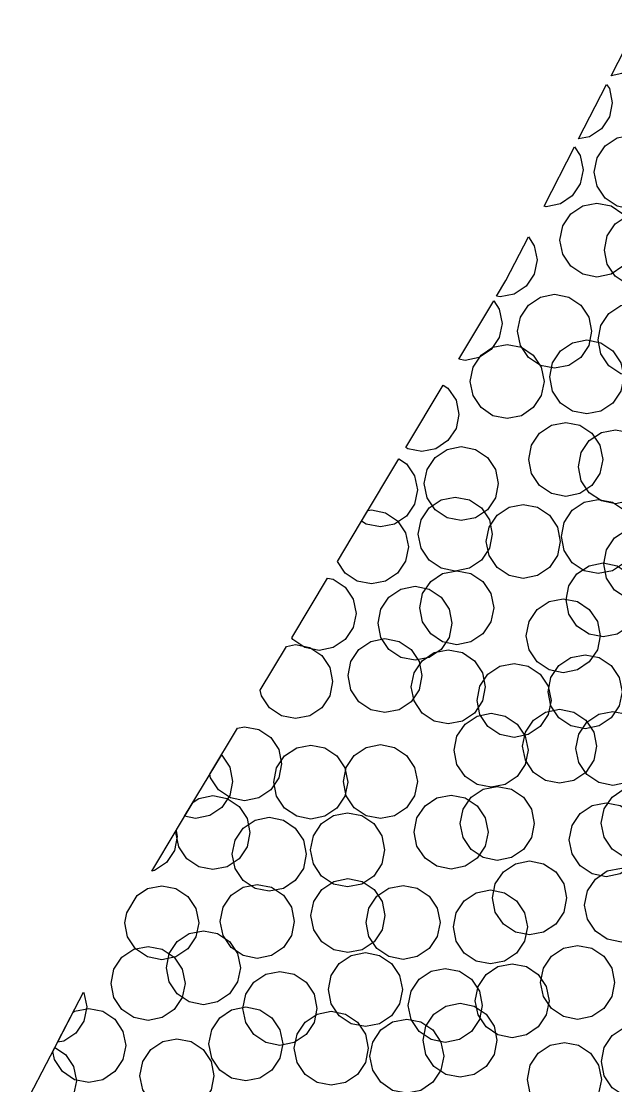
# Model space of a CAD drawing. Header units: millimetres. Extents: x -64 to 65, y -33 to 54.
# Drawn here: x -54.76 to -45.12, y -2.19 to 15.07 of the extents above; entities that cross this region are included whole.
import ezdxf

# ---------------------------------------------------------------- set-up
doc = ezdxf.new("R2010")
doc.units = ezdxf.units.MM

msp = doc.modelspace()

# ---------------------------------------------------------------- linework, layer by layer
for points in [[(-44.74, 15.067), (-44.697, 15.002), (-44.651, 14.772), (-44.697, 14.543), (-44.827, 14.348), (-45.022, 14.218), (-45.194, 14.184), (-44.74, 15.067)], [(-45.267, 14.043), (-45.223, 13.977), (-45.177, 13.747), (-45.223, 13.518), (-45.353, 13.323), (-45.547, 13.193), (-45.721, 13.159), (-45.267, 14.043)], [(-44.314, 12.391), (-44.444, 12.196), (-44.638, 12.066), (-44.868, 12.021), (-45.098, 12.066), (-45.292, 12.196), (-45.422, 12.391), (-45.468, 12.621), (-45.422, 12.85), (-45.292, 13.045), (-45.098, 13.175), (-44.868, 13.221), (-44.638, 13.175), (-44.444, 13.045), (-44.314, 12.85), (-44.268, 12.621), (-44.314, 12.391)], [(-45.787, 13.029), (-45.694, 12.889), (-45.648, 12.66), (-45.694, 12.43), (-45.824, 12.235), (-46.018, 12.105), (-46.248, 12.06), (-46.282, 12.067), (-45.787, 13.029)], [(-44.872, 11.29), (-45.002, 11.095), (-45.196, 10.965), (-45.426, 10.919), (-45.656, 10.965), (-45.85, 11.095), (-45.98, 11.29), (-46.026, 11.519), (-45.98, 11.749), (-45.85, 11.944), (-45.656, 12.074), (-45.426, 12.119), (-45.196, 12.074), (-45.002, 11.944), (-44.872, 11.749), (-44.826, 11.519), (-44.872, 11.29)], [(-44.15, 11.128), (-44.28, 10.933), (-44.474, 10.803), (-44.704, 10.757), (-44.934, 10.803), (-45.128, 10.933), (-45.258, 11.128), (-45.304, 11.357), (-45.258, 11.587), (-45.128, 11.782), (-44.934, 11.912), (-44.704, 11.957), (-44.474, 11.912), (-44.28, 11.782), (-44.15, 11.587), (-44.104, 11.357), (-44.15, 11.128)], [(-46.901, 10.863), (-46.537, 11.571), (-46.441, 11.426), (-46.395, 11.197), (-46.441, 10.967), (-46.571, 10.772), (-46.765, 10.642), (-46.995, 10.597), (-47.054, 10.608), (-46.901, 10.863)], [(-47.099, 10.532), (-47.009, 10.397), (-46.963, 10.167), (-47.009, 9.937), (-47.139, 9.743), (-47.333, 9.613), (-47.563, 9.567), (-47.666, 9.588), (-47.099, 10.532)], [(-45.556, 9.81), (-45.687, 9.616), (-45.881, 9.486), (-46.111, 9.44), (-46.34, 9.486), (-46.535, 9.616), (-46.665, 9.81), (-46.711, 10.04), (-46.665, 10.27), (-46.535, 10.464), (-46.34, 10.594), (-46.111, 10.64), (-45.881, 10.594), (-45.687, 10.464), (-45.556, 10.27), (-45.511, 10.04), (-45.556, 9.81)], [(-44.252, 9.672), (-44.382, 9.478), (-44.576, 9.348), (-44.806, 9.302), (-45.036, 9.348), (-45.23, 9.478), (-45.36, 9.672), (-45.406, 9.902), (-45.36, 10.131), (-45.23, 10.326), (-45.036, 10.456), (-44.806, 10.502), (-44.576, 10.456), (-44.382, 10.326), (-44.252, 10.131), (-44.206, 9.902), (-44.252, 9.672)], [(-45.036, 9.07), (-45.166, 8.875), (-45.36, 8.745), (-45.59, 8.7), (-45.819, 8.745), (-46.014, 8.875), (-46.144, 9.07), (-46.19, 9.3), (-46.144, 9.529), (-46.014, 9.724), (-45.819, 9.854), (-45.59, 9.9), (-45.36, 9.854), (-45.166, 9.724), (-45.036, 9.529), (-44.99, 9.3), (-45.036, 9.07)], [(-46.327, 8.996), (-46.457, 8.801), (-46.651, 8.671), (-46.881, 8.626), (-47.111, 8.671), (-47.305, 8.801), (-47.435, 8.996), (-47.481, 9.226), (-47.435, 9.455), (-47.305, 9.65), (-47.111, 9.78), (-46.881, 9.826), (-46.651, 9.78), (-46.457, 9.65), (-46.327, 9.455), (-46.281, 9.226), (-46.327, 8.996)], [(-47.919, 9.166), (-47.841, 9.115), (-47.711, 8.92), (-47.666, 8.69), (-47.711, 8.461), (-47.841, 8.266), (-48.036, 8.136), (-48.266, 8.09), (-48.495, 8.136), (-48.525, 8.156), (-47.919, 9.166)], [(-45.377, 7.732), (-45.507, 7.538), (-45.701, 7.407), (-45.931, 7.362), (-46.161, 7.407), (-46.355, 7.538), (-46.485, 7.732), (-46.531, 7.962), (-46.485, 8.191), (-46.355, 8.386), (-46.161, 8.516), (-45.931, 8.562), (-45.701, 8.516), (-45.507, 8.386), (-45.377, 8.191), (-45.331, 7.962), (-45.377, 7.732)], [(-44.569, 7.614), (-44.7, 7.419), (-44.894, 7.289), (-45.124, 7.243), (-45.353, 7.289), (-45.548, 7.419), (-45.678, 7.614), (-45.724, 7.843), (-45.678, 8.073), (-45.548, 8.268), (-45.353, 8.398), (-45.124, 8.443), (-44.894, 8.398), (-44.7, 8.268), (-44.569, 8.073), (-44.524, 7.843), (-44.569, 7.614)], [(-47.072, 7.34), (-47.202, 7.145), (-47.396, 7.015), (-47.626, 6.97), (-47.856, 7.015), (-48.05, 7.145), (-48.18, 7.34), (-48.226, 7.57), (-48.18, 7.799), (-48.05, 7.994), (-47.856, 8.124), (-47.626, 8.17), (-47.396, 8.124), (-47.202, 7.994), (-47.072, 7.799), (-47.026, 7.57), (-47.072, 7.34)], [(-48.636, 7.972), (-48.513, 7.89), (-48.383, 7.695), (-48.337, 7.466), (-48.383, 7.236), (-48.513, 7.041), (-48.707, 6.911), (-48.937, 6.866), (-49.166, 6.911), (-49.242, 6.962), (-48.636, 7.972)], [(-47.17, 6.521), (-47.3, 6.326), (-47.494, 6.196), (-47.724, 6.151), (-47.953, 6.196), (-48.148, 6.326), (-48.278, 6.521), (-48.324, 6.751), (-48.278, 6.98), (-48.148, 7.175), (-47.953, 7.305), (-47.724, 7.351), (-47.494, 7.305), (-47.3, 7.175), (-47.17, 6.98), (-47.124, 6.751), (-47.17, 6.521)], [(-44.847, 6.482), (-44.977, 6.287), (-45.172, 6.157), (-45.402, 6.112), (-45.631, 6.157), (-45.826, 6.287), (-45.956, 6.482), (-46.002, 6.712), (-45.956, 6.941), (-45.826, 7.136), (-45.631, 7.266), (-45.402, 7.312), (-45.172, 7.266), (-44.977, 7.136), (-44.847, 6.941), (-44.802, 6.712), (-44.847, 6.482)], [(-49.14, 7.131), (-49.084, 7.142), (-48.854, 7.096), (-48.66, 6.966), (-48.53, 6.771), (-48.484, 6.542), (-48.53, 6.312), (-48.66, 6.117), (-48.854, 5.987), (-49.084, 5.942), (-49.314, 5.987), (-49.508, 6.117), (-49.635, 6.307), (-49.14, 7.131)], [(-46.065, 6.402), (-46.195, 6.207), (-46.39, 6.077), (-46.619, 6.032), (-46.849, 6.077), (-47.044, 6.207), (-47.174, 6.402), (-47.219, 6.632), (-47.174, 6.861), (-47.044, 7.056), (-46.849, 7.186), (-46.619, 7.232), (-46.39, 7.186), (-46.195, 7.056), (-46.065, 6.861), (-46.019, 6.632), (-46.065, 6.402)], [(-44.158, 6.037), (-44.288, 5.842), (-44.483, 5.712), (-44.713, 5.667), (-44.942, 5.712), (-45.137, 5.842), (-45.267, 6.037), (-45.313, 6.267), (-45.267, 6.496), (-45.137, 6.691), (-44.942, 6.821), (-44.713, 6.867), (-44.483, 6.821), (-44.288, 6.691), (-44.158, 6.496), (-44.113, 6.267), (-44.158, 6.037)], [(-44.769, 5.454), (-44.899, 5.26), (-45.094, 5.13), (-45.324, 5.084), (-45.553, 5.13), (-45.748, 5.26), (-45.878, 5.454), (-45.924, 5.684), (-45.878, 5.914), (-45.748, 6.108), (-45.553, 6.238), (-45.324, 6.284), (-45.094, 6.238), (-44.899, 6.108), (-44.769, 5.914), (-44.724, 5.684), (-44.769, 5.454)], [(-47.144, 5.327), (-47.274, 5.132), (-47.468, 5.002), (-47.698, 4.957), (-47.928, 5.002), (-48.122, 5.132), (-48.252, 5.327), (-48.298, 5.557), (-48.252, 5.786), (-48.122, 5.981), (-47.928, 6.111), (-47.698, 6.157), (-47.468, 6.111), (-47.274, 5.981), (-47.144, 5.786), (-47.098, 5.557), (-47.144, 5.327)], [(-49.797, 6.037), (-49.703, 6.018), (-49.508, 5.888), (-49.378, 5.693), (-49.332, 5.464), (-49.378, 5.234), (-49.508, 5.039), (-49.703, 4.909), (-49.932, 4.864), (-50.162, 4.909), (-50.357, 5.039), (-50.377, 5.07), (-49.797, 6.037)], [(-47.822, 5.075), (-47.952, 4.88), (-48.146, 4.75), (-48.376, 4.704), (-48.606, 4.75), (-48.8, 4.88), (-48.93, 5.075), (-48.976, 5.304), (-48.93, 5.534), (-48.8, 5.729), (-48.606, 5.859), (-48.376, 5.904), (-48.146, 5.859), (-47.952, 5.729), (-47.822, 5.534), (-47.776, 5.304), (-47.822, 5.075)], [(-45.418, 4.874), (-45.548, 4.679), (-45.742, 4.549), (-45.972, 4.503), (-46.202, 4.549), (-46.396, 4.679), (-46.526, 4.874), (-46.572, 5.103), (-46.526, 5.333), (-46.396, 5.527), (-46.202, 5.658), (-45.972, 5.703), (-45.742, 5.658), (-45.548, 5.527), (-45.418, 5.333), (-45.372, 5.103), (-45.418, 4.874)], [(-48.309, 4.226), (-48.439, 4.031), (-48.634, 3.901), (-48.863, 3.855), (-49.093, 3.901), (-49.287, 4.031), (-49.418, 4.226), (-49.463, 4.455), (-49.418, 4.685), (-49.287, 4.88), (-49.093, 5.01), (-48.863, 5.055), (-48.634, 5.01), (-48.439, 4.88), (-48.309, 4.685), (-48.263, 4.455), (-48.309, 4.226)], [(-50.462, 4.928), (-50.315, 4.958), (-50.085, 4.912), (-49.89, 4.782), (-49.76, 4.587), (-49.715, 4.358), (-49.76, 4.128), (-49.89, 3.933), (-50.085, 3.803), (-50.315, 3.758), (-50.544, 3.803), (-50.739, 3.933), (-50.869, 4.128), (-50.887, 4.219), (-50.462, 4.928)], [(-47.283, 4.044), (-47.413, 3.849), (-47.608, 3.719), (-47.838, 3.673), (-48.067, 3.719), (-48.262, 3.849), (-48.392, 4.044), (-48.438, 4.273), (-48.392, 4.503), (-48.262, 4.698), (-48.067, 4.828), (-47.838, 4.873), (-47.608, 4.828), (-47.413, 4.698), (-47.283, 4.503), (-47.238, 4.273), (-47.283, 4.044)], [(-45.063, 3.965), (-45.193, 3.77), (-45.388, 3.64), (-45.617, 3.594), (-45.847, 3.64), (-46.042, 3.77), (-46.172, 3.965), (-46.217, 4.194), (-46.172, 4.424), (-46.042, 4.618), (-45.847, 4.749), (-45.617, 4.794), (-45.388, 4.749), (-45.193, 4.618), (-45.063, 4.424), (-45.017, 4.194), (-45.063, 3.965)], [(-46.215, 3.824), (-46.345, 3.629), (-46.54, 3.499), (-46.769, 3.454), (-46.999, 3.499), (-47.194, 3.629), (-47.324, 3.824), (-47.369, 4.054), (-47.324, 4.283), (-47.194, 4.478), (-46.999, 4.608), (-46.769, 4.654), (-46.54, 4.608), (-46.345, 4.478), (-46.215, 4.283), (-46.169, 4.054), (-46.215, 3.824)], [(-46.587, 3.016), (-46.717, 2.821), (-46.911, 2.691), (-47.141, 2.645), (-47.37, 2.691), (-47.565, 2.821), (-47.695, 3.016), (-47.741, 3.245), (-47.695, 3.475), (-47.565, 3.67), (-47.37, 3.8), (-47.141, 3.845), (-46.911, 3.8), (-46.717, 3.67), (-46.587, 3.475), (-46.541, 3.245), (-46.587, 3.016)], [(-45.476, 3.082), (-45.606, 2.887), (-45.8, 2.757), (-46.03, 2.711), (-46.26, 2.757), (-46.454, 2.887), (-46.584, 3.082), (-46.63, 3.311), (-46.584, 3.541), (-46.454, 3.735), (-46.26, 3.865), (-46.03, 3.911), (-45.8, 3.865), (-45.606, 3.735), (-45.476, 3.541), (-45.43, 3.311), (-45.476, 3.082)], [(-44.61, 3.046), (-44.74, 2.851), (-44.935, 2.721), (-45.165, 2.676), (-45.394, 2.721), (-45.589, 2.851), (-45.719, 3.046), (-45.765, 3.276), (-45.719, 3.505), (-45.589, 3.7), (-45.394, 3.83), (-45.165, 3.876), (-44.935, 3.83), (-44.74, 3.7), (-44.61, 3.505), (-44.565, 3.276), (-44.61, 3.046)], [(-51.257, 3.603), (-51.14, 3.626), (-50.91, 3.58), (-50.716, 3.45), (-50.586, 3.256), (-50.54, 3.026), (-50.586, 2.797), (-50.716, 2.602), (-50.91, 2.472), (-51.14, 2.426), (-51.37, 2.472), (-51.564, 2.602), (-51.694, 2.797), (-51.706, 2.855), (-51.257, 3.603)], [(-49.512, 2.499), (-49.642, 2.304), (-49.837, 2.174), (-50.066, 2.128), (-50.296, 2.174), (-50.491, 2.304), (-50.621, 2.499), (-50.666, 2.728), (-50.621, 2.958), (-50.491, 3.153), (-50.296, 3.283), (-50.066, 3.328), (-49.837, 3.283), (-49.642, 3.153), (-49.512, 2.958), (-49.466, 2.728), (-49.512, 2.499)], [(-48.382, 2.507), (-48.512, 2.312), (-48.707, 2.182), (-48.937, 2.136), (-49.166, 2.182), (-49.361, 2.312), (-49.491, 2.507), (-49.537, 2.736), (-49.491, 2.966), (-49.361, 3.161), (-49.166, 3.291), (-48.937, 3.336), (-48.707, 3.291), (-48.512, 3.161), (-48.382, 2.966), (-48.337, 2.736), (-48.382, 2.507)], [(-51.518, 3.168), (-51.512, 3.163), (-51.382, 2.969), (-51.336, 2.739), (-51.382, 2.51), (-51.512, 2.315), (-51.707, 2.185), (-51.936, 2.139), (-52.114, 2.175), (-51.518, 3.168)], [(-46.487, 1.828), (-46.617, 1.634), (-46.812, 1.504), (-47.042, 1.458), (-47.271, 1.504), (-47.466, 1.634), (-47.596, 1.828), (-47.642, 2.058), (-47.596, 2.288), (-47.466, 2.482), (-47.271, 2.612), (-47.042, 2.658), (-46.812, 2.612), (-46.617, 2.482), (-46.487, 2.288), (-46.442, 2.058), (-46.487, 1.828)], [(-44.2, 1.834), (-44.33, 1.639), (-44.525, 1.509), (-44.754, 1.463), (-44.984, 1.509), (-45.178, 1.639), (-45.308, 1.834), (-45.354, 2.063), (-45.308, 2.293), (-45.178, 2.487), (-44.984, 2.617), (-44.754, 2.663), (-44.525, 2.617), (-44.33, 2.487), (-44.2, 2.293), (-44.154, 2.063), (-44.2, 1.834)], [(-51.978, 2.402), (-51.884, 2.464), (-51.654, 2.51), (-51.425, 2.464), (-51.23, 2.334), (-51.1, 2.14), (-51.054, 1.91), (-51.1, 1.68), (-51.23, 1.486), (-51.425, 1.356), (-51.654, 1.31), (-51.884, 1.356), (-52.079, 1.486), (-52.209, 1.68), (-52.254, 1.91), (-52.245, 1.956), (-51.978, 2.402)], [(-47.236, 1.689), (-47.366, 1.494), (-47.56, 1.364), (-47.79, 1.318), (-48.02, 1.364), (-48.214, 1.494), (-48.344, 1.689), (-48.39, 1.918), (-48.344, 2.148), (-48.214, 2.343), (-48.02, 2.473), (-47.79, 2.518), (-47.56, 2.473), (-47.366, 2.343), (-47.236, 2.148), (-47.19, 1.918), (-47.236, 1.689)], [(-44.72, 1.564), (-44.85, 1.37), (-45.045, 1.24), (-45.275, 1.194), (-45.504, 1.24), (-45.699, 1.37), (-45.829, 1.564), (-45.875, 1.794), (-45.829, 2.024), (-45.699, 2.218), (-45.504, 2.348), (-45.275, 2.394), (-45.045, 2.348), (-44.85, 2.218), (-44.72, 2.024), (-44.675, 1.794), (-44.72, 1.564)], [(-50.187, 1.329), (-50.318, 1.135), (-50.512, 1.005), (-50.742, 0.959), (-50.971, 1.005), (-51.166, 1.135), (-51.296, 1.329), (-51.342, 1.559), (-51.296, 1.789), (-51.166, 1.983), (-50.971, 2.113), (-50.742, 2.159), (-50.512, 2.113), (-50.318, 1.983), (-50.187, 1.789), (-50.142, 1.559), (-50.187, 1.329)], [(-48.916, 1.401), (-49.046, 1.206), (-49.241, 1.076), (-49.47, 1.03), (-49.7, 1.076), (-49.894, 1.206), (-50.025, 1.401), (-50.07, 1.63), (-50.025, 1.86), (-49.894, 2.055), (-49.7, 2.185), (-49.47, 2.23), (-49.241, 2.185), (-49.046, 2.055), (-48.916, 1.86), (-48.87, 1.63), (-48.916, 1.401)], [(-52.253, 1.943), (-52.234, 1.847), (-52.28, 1.618), (-52.41, 1.423), (-52.605, 1.293), (-52.648, 1.284), (-52.253, 1.943)], [(-45.964, 0.62), (-46.094, 0.426), (-46.289, 0.295), (-46.518, 0.25), (-46.748, 0.295), (-46.943, 0.426), (-47.073, 0.62), (-47.118, 0.85), (-47.073, 1.079), (-46.943, 1.274), (-46.748, 1.404), (-46.518, 1.45), (-46.289, 1.404), (-46.094, 1.274), (-45.964, 1.079), (-45.918, 0.85), (-45.964, 0.62)], [(-44.472, 0.504), (-44.602, 0.309), (-44.796, 0.179), (-45.026, 0.133), (-45.256, 0.179), (-45.45, 0.309), (-45.58, 0.504), (-45.626, 0.733), (-45.58, 0.963), (-45.45, 1.157), (-45.256, 1.288), (-45.026, 1.333), (-44.796, 1.288), (-44.602, 1.157), (-44.472, 0.963), (-44.426, 0.733), (-44.472, 0.504)], [(-52.886, 0.889), (-52.715, 1.003), (-52.485, 1.048), (-52.256, 1.003), (-52.061, 0.873), (-51.931, 0.678), (-51.885, 0.448), (-51.931, 0.219), (-52.061, 0.024), (-52.256, -0.106), (-52.485, -0.152), (-52.715, -0.106), (-52.909, 0.024), (-53.039, 0.219), (-53.085, 0.448), (-53.053, 0.609), (-52.886, 0.889)], [(-50.382, 0.239), (-50.512, 0.045), (-50.707, -0.085), (-50.936, -0.131), (-51.166, -0.085), (-51.36, 0.045), (-51.49, 0.239), (-51.536, 0.469), (-51.49, 0.698), (-51.36, 0.893), (-51.166, 1.023), (-50.936, 1.069), (-50.707, 1.023), (-50.512, 0.893), (-50.382, 0.698), (-50.336, 0.469), (-50.382, 0.239)], [(-48.911, 0.334), (-49.041, 0.14), (-49.236, 0.01), (-49.466, -0.036), (-49.695, 0.01), (-49.89, 0.14), (-50.02, 0.334), (-50.066, 0.564), (-50.02, 0.793), (-49.89, 0.988), (-49.695, 1.118), (-49.466, 1.164), (-49.236, 1.118), (-49.041, 0.988), (-48.911, 0.793), (-48.866, 0.564), (-48.911, 0.334)], [(-48.015, 0.224), (-48.145, 0.029), (-48.34, -0.101), (-48.57, -0.147), (-48.799, -0.101), (-48.994, 0.029), (-49.124, 0.224), (-49.17, 0.453), (-49.124, 0.683), (-48.994, 0.878), (-48.799, 1.008), (-48.57, 1.053), (-48.34, 1.008), (-48.145, 0.878), (-48.015, 0.683), (-47.97, 0.453), (-48.015, 0.224)], [(-46.598, 0.151), (-46.728, -0.044), (-46.923, -0.174), (-47.153, -0.22), (-47.382, -0.174), (-47.577, -0.044), (-47.707, 0.151), (-47.753, 0.38), (-47.707, 0.61), (-47.577, 0.804), (-47.382, 0.934), (-47.153, 0.98), (-46.923, 0.934), (-46.728, 0.804), (-46.598, 0.61), (-46.553, 0.38), (-46.598, 0.151)], [(-51.254, -0.512), (-51.384, -0.706), (-51.579, -0.836), (-51.809, -0.882), (-52.038, -0.836), (-52.233, -0.706), (-52.363, -0.512), (-52.409, -0.282), (-52.363, -0.052), (-52.233, 0.142), (-52.038, 0.272), (-51.809, 0.318), (-51.579, 0.272), (-51.384, 0.142), (-51.254, -0.052), (-51.209, -0.282), (-51.254, -0.512)], [(-52.152, -0.765), (-52.282, -0.96), (-52.477, -1.09), (-52.707, -1.136), (-52.936, -1.09), (-53.131, -0.96), (-53.261, -0.765), (-53.307, -0.536), (-53.261, -0.306), (-53.131, -0.111), (-52.936, 0.019), (-52.707, 0.064), (-52.477, 0.019), (-52.282, -0.111), (-52.152, -0.306), (-52.107, -0.536), (-52.152, -0.765)], [(-45.185, -0.75), (-45.315, -0.944), (-45.51, -1.074), (-45.74, -1.12), (-45.969, -1.074), (-46.164, -0.944), (-46.294, -0.75), (-46.34, -0.52), (-46.294, -0.291), (-46.164, -0.096), (-45.969, 0.034), (-45.74, 0.08), (-45.51, 0.034), (-45.315, -0.096), (-45.185, -0.291), (-45.14, -0.52), (-45.185, -0.75)], [(-48.626, -0.865), (-48.757, -1.059), (-48.951, -1.189), (-49.181, -1.235), (-49.41, -1.189), (-49.605, -1.059), (-49.735, -0.865), (-49.781, -0.635), (-49.735, -0.405), (-49.605, -0.211), (-49.41, -0.081), (-49.181, -0.035), (-48.951, -0.081), (-48.757, -0.211), (-48.626, -0.405), (-48.581, -0.635), (-48.626, -0.865)], [(-50.014, -1.169), (-50.144, -1.364), (-50.339, -1.494), (-50.568, -1.54), (-50.798, -1.494), (-50.993, -1.364), (-51.123, -1.169), (-51.168, -0.94), (-51.123, -0.71), (-50.993, -0.515), (-50.798, -0.385), (-50.568, -0.34), (-50.339, -0.385), (-50.144, -0.515), (-50.014, -0.71), (-49.968, -0.94), (-50.014, -1.169)], [(-47.331, -1.122), (-47.461, -1.317), (-47.655, -1.447), (-47.885, -1.493), (-48.115, -1.447), (-48.309, -1.317), (-48.439, -1.122), (-48.485, -0.893), (-48.439, -0.663), (-48.309, -0.469), (-48.115, -0.339), (-47.885, -0.293), (-47.655, -0.339), (-47.461, -0.469), (-47.331, -0.663), (-47.285, -0.893), (-47.331, -1.122)], [(-46.246, -1.045), (-46.376, -1.24), (-46.57, -1.37), (-46.8, -1.416), (-47.03, -1.37), (-47.224, -1.24), (-47.354, -1.045), (-47.4, -0.816), (-47.354, -0.586), (-47.224, -0.391), (-47.03, -0.261), (-46.8, -0.216), (-46.57, -0.261), (-46.376, -0.391), (-46.246, -0.586), (-46.2, -0.816), (-46.246, -1.045)], [(-53.752, -0.68), (-53.748, -0.687), (-53.702, -0.916), (-53.748, -1.146), (-53.878, -1.34), (-54.072, -1.47), (-54.174, -1.491), (-53.752, -0.68)], [(-47.092, -1.687), (-47.222, -1.882), (-47.416, -2.012), (-47.646, -2.057), (-47.876, -2.012), (-48.07, -1.882), (-48.2, -1.687), (-48.246, -1.457), (-48.2, -1.228), (-48.07, -1.033), (-47.876, -0.903), (-47.646, -0.857), (-47.416, -0.903), (-47.222, -1.033), (-47.092, -1.228), (-47.046, -1.457), (-47.092, -1.687)], [(-53.92, -1.001), (-53.9, -0.988), (-53.67, -0.943), (-53.441, -0.988), (-53.246, -1.118), (-53.116, -1.313), (-53.07, -1.543), (-53.116, -1.772), (-53.246, -1.967), (-53.441, -2.097), (-53.67, -2.143), (-53.9, -2.097), (-54.094, -1.967), (-54.224, -1.772), (-54.251, -1.639), (-53.92, -1.001)], [(-50.567, -1.747), (-50.697, -1.942), (-50.891, -2.072), (-51.121, -2.118), (-51.351, -2.072), (-51.545, -1.942), (-51.675, -1.747), (-51.721, -1.518), (-51.675, -1.288), (-51.545, -1.093), (-51.351, -0.963), (-51.121, -0.918), (-50.891, -0.963), (-50.697, -1.093), (-50.567, -1.288), (-50.521, -1.518), (-50.567, -1.747)], [(-49.18, -1.817), (-49.31, -2.012), (-49.504, -2.142), (-49.734, -2.187), (-49.963, -2.142), (-50.158, -2.012), (-50.288, -1.817), (-50.334, -1.587), (-50.288, -1.358), (-50.158, -1.163), (-49.963, -1.033), (-49.734, -0.987), (-49.504, -1.033), (-49.31, -1.163), (-49.18, -1.358), (-49.134, -1.587), (-49.18, -1.817)], [(-47.955, -1.945), (-48.085, -2.14), (-48.279, -2.27), (-48.509, -2.315), (-48.739, -2.27), (-48.933, -2.14), (-49.063, -1.945), (-49.109, -1.715), (-49.063, -1.486), (-48.933, -1.291), (-48.739, -1.161), (-48.509, -1.115), (-48.279, -1.161), (-48.085, -1.291), (-47.955, -1.486), (-47.909, -1.715), (-47.955, -1.945)], [(-44.197, -2.033), (-44.327, -2.228), (-44.522, -2.358), (-44.751, -2.404), (-44.981, -2.358), (-45.176, -2.228), (-45.306, -2.033), (-45.351, -1.804), (-45.306, -1.574), (-45.176, -1.379), (-44.981, -1.249), (-44.751, -1.204), (-44.522, -1.249), (-44.327, -1.379), (-44.197, -1.574), (-44.151, -1.804), (-44.197, -2.033)], [(-51.684, -2.262), (-51.814, -2.457), (-52.009, -2.587), (-52.238, -2.633), (-52.468, -2.587), (-52.663, -2.457), (-52.793, -2.262), (-52.838, -2.033), (-52.793, -1.803), (-52.663, -1.608), (-52.468, -1.478), (-52.238, -1.433), (-52.009, -1.478), (-51.814, -1.608), (-51.684, -1.803), (-51.638, -2.033), (-51.684, -2.262)], [(-45.399, -2.323), (-45.529, -2.518), (-45.723, -2.648), (-45.953, -2.694), (-46.182, -2.648), (-46.377, -2.518), (-46.507, -2.323), (-46.553, -2.094), (-46.507, -1.864), (-46.377, -1.669), (-46.182, -1.539), (-45.953, -1.494), (-45.723, -1.539), (-45.529, -1.669), (-45.399, -1.864), (-45.353, -2.094), (-45.399, -2.323)], [(-54.217, -1.574), (-54.046, -1.689), (-53.916, -1.883), (-53.87, -2.113), (-53.916, -2.342), (-54.046, -2.537), (-54.24, -2.667), (-54.47, -2.713), (-54.7, -2.667), (-54.764, -2.624), (-54.217, -1.574)]]:
    msp.add_lwpolyline(points, close=True)

doc.saveas('drawing.dxf')
